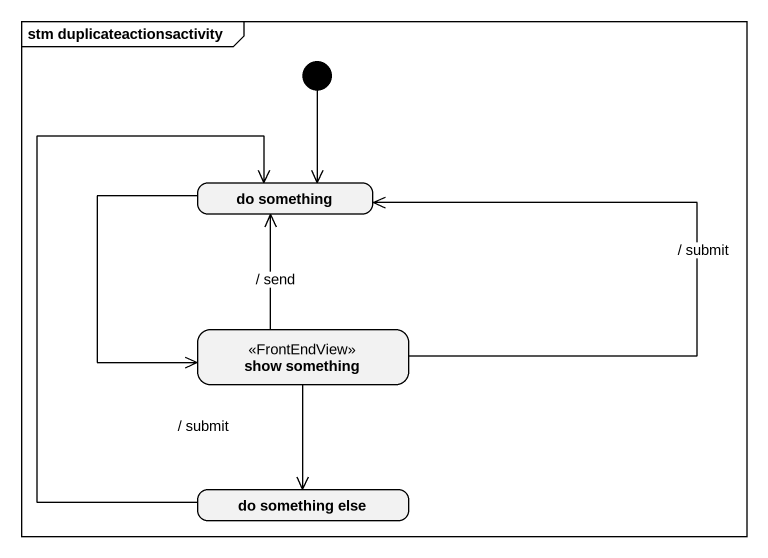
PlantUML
@startuml
mainframe stm duplicateactionsactivity
hide empty description
state "do something" as do_something
state "show something" as show_something <<FrontEndView>>
state "do something else" as do_something_else
[*] --> do_something
do_something --> show_something
show_something -up-> do_something : / send
show_something -up-> do_something : / submit
show_something --> do_something_else : / submit
do_something_else -up-> do_something
@enduml
